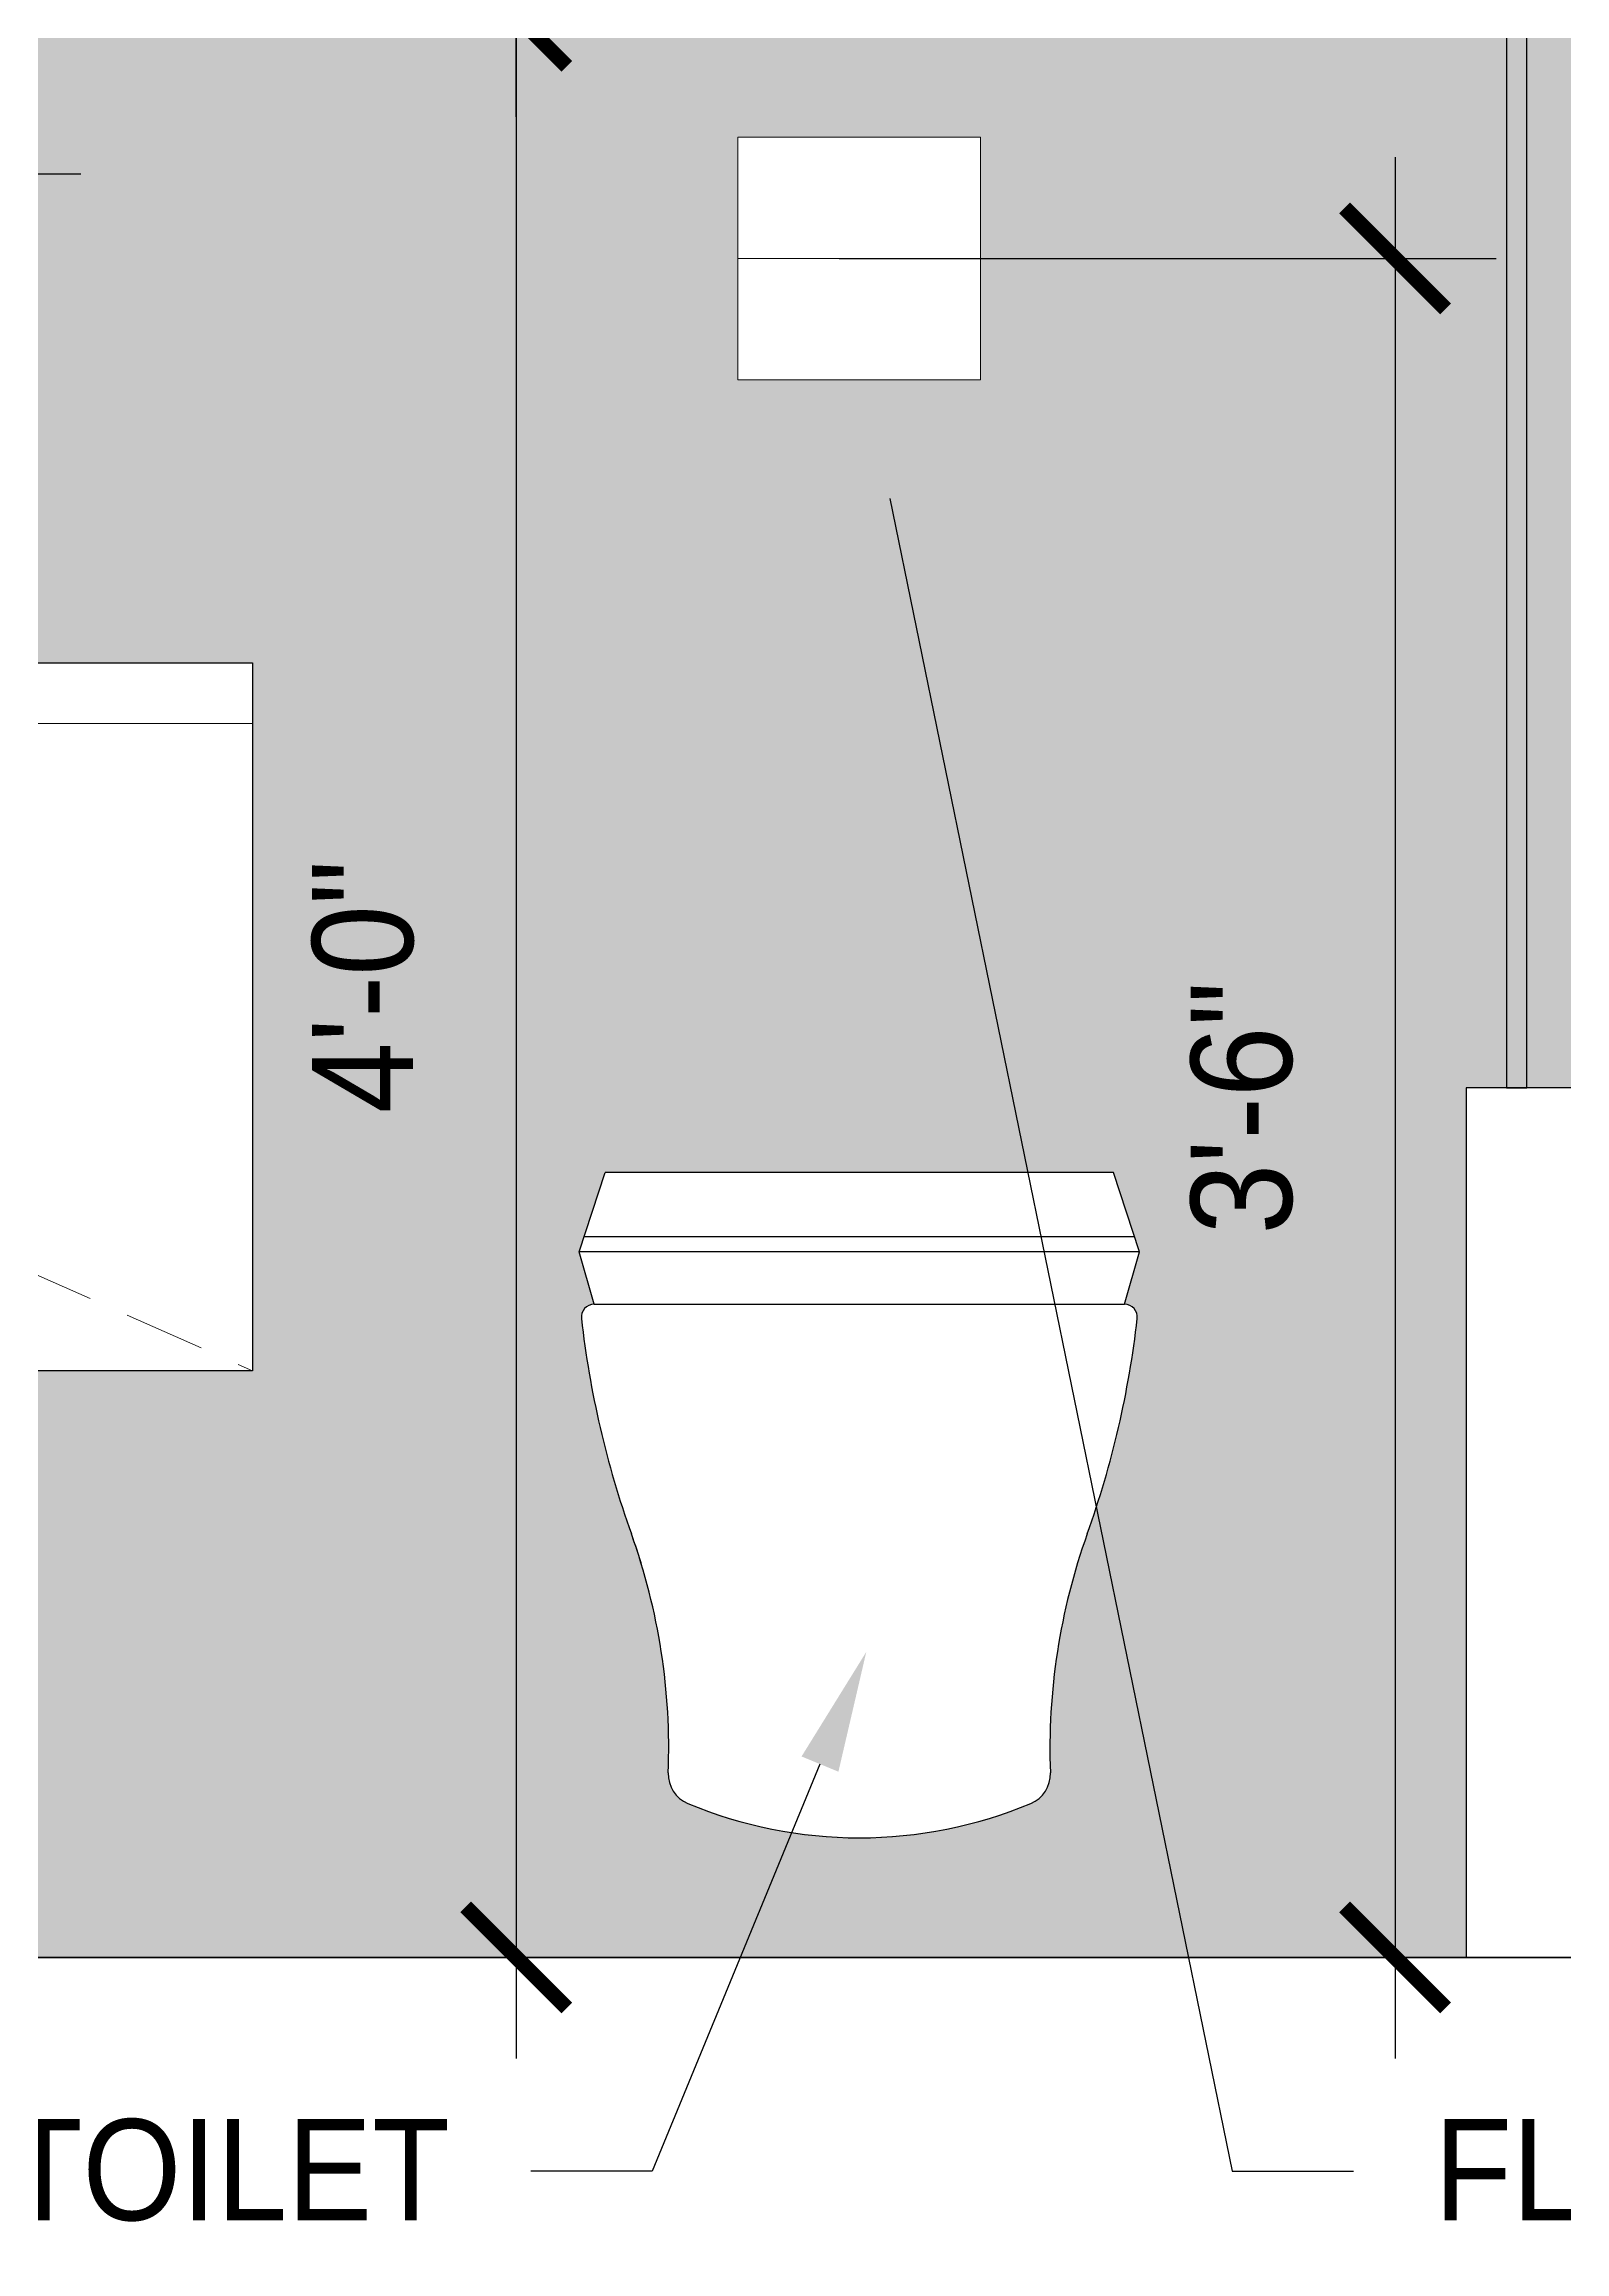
# Model space of a CAD drawing. Header units: inches. Extents: x -3027 to 6920, y -6604 to 320.
# Drawn here: x 865.8 to 903.4, y -4807.3 to -4752.7 of the extents above; entities that cross this region are included whole.
import ezdxf
from ezdxf import colors
from ezdxf.entities.mleader import LeaderData, LeaderLine
from ezdxf.math import Vec2, Vec3

# ---------------------------------------------------------------- set-up
doc = ezdxf.new("R2010")
doc.units = ezdxf.units.IN
doc.header["$LTSCALE"] = 4
doc.header["$MEASUREMENT"] = 0
doc.header["$PDMODE"] = 35
doc.header["$PDSIZE"] = -5
doc.linetypes.add('DASHED', pattern=[0.75, 0.5, -0.25])
doc.layers.get('0').update_dxf_attribs({"linetype": 'CONTINUOUS'})
doc.layers.get('Defpoints').update_dxf_attribs({"linetype": 'CONTINUOUS'})
for name, color, linetype, lineweight in [('A-ELEV-2', 5, 'CONTINUOUS', 25), ('A-ELEV-3', 8, 'CONTINUOUS', 15), ('A-ELEV-BYND', 9, 'DASHED', 9), ('A-ELEV-CUT', 3, 'CONTINUOUS', 50), ('A-EQPM-FIXD', 5, 'CONTINUOUS', 25), ('A-NOTE-DIM', 8, 'CONTINUOUS', 15), ('A-NOTE-REF', 8, 'CONTINUOUS', 15), ('A-RCP-HTCH', 9, 'CONTINUOUS', 9)]:
    doc.layers.add(name, color=color, linetype=linetype, lineweight=lineweight)
doc.styles.add('ANNOT-SM', font='swisse.ttf', dxfattribs={"width": 0.9, "height": 0.078125})
doc.dimstyles.new('DIM-ANNOT', dxfattribs={"dimtxt": 0.078125, "dimasz": 0.078125, "dimexe": 0.078125, "dimexo": 0.078125, "dimgap": 0.078125, "dimtad": 1, "dimzin": 11, "dimdsep": 46, "dimlunit": 4, "dimtxsty": 'ANNOT-SM', "dimblk1": 'ARCHTICK', "dimblk2": 'ARCHTICK', "dimsah": 1, "dimcen": 0, "dimdle": 0.078125, "dimclrd": 8, "dimclre": 8, "dimclrt": 8, "dimadec": 0, "dimazin": 0, "dimtfac": 4, "dimtofl": 0, "dimtmove": 2, "dimatfit": 3, "dimfxl": 1, "dimfrac": 2, "dimtzin": 0, "dimarcsym": 0})

# ---------------------------------------------------------------- blocks, each defined once
blk = doc.blocks.new('toto aquia wall hung dual flush elev front')
at = {"layer": 'A-EQPM-FIXD', "linetype": 'Continuous'}
for p, q in [((-6.928113629303652, 17.4394301456993), (-6.283827400395239, 19.4006968522722)), ((6.283827075714953, 19.4006968522722), (-6.283827400395239, 19.4006968522722)), ((6.928113304623139, 17.4394301456993), (6.283827075714953, 19.4006968522722)), ((-6.803630128156783, 17.8183694049327), (6.803629803476497, 17.81836940493269)), ((-6.557762332370885, 16.14567000000001), (-6.928113629303652, 17.4394301456993)), ((6.928113304623139, 17.4394301456993), (-6.928113629303652, 17.4394301456993)), ((6.557762007690371, 16.14567000000001), (6.928113304623139, 17.4394301456993)), ((-6.557762332371112, 16.14567), (6.557762007690599, 16.14567))]:
    blk.add_line(p, q, dxfattribs=at)
for centre, radius, start, end in [((-6.557762332371112, 15.83071314449075), 0.3149568555092603, 90, 186.419354630426), ((6.557762007690599, 15.83071314449075), 0.3149568555092603, 353.580645369574, 90), ((16.60291614202606, 18.43652194086457), 23.62176416319608, 186.419354630426, 199.7092084548749), ((-16.60291646670612, 18.43652194086457), 23.62176416319608, 340.2907915451248, 353.580645369574), ((-20.4602757367179, 5.159257227678097), 15.74784277546408, 357.8247193376396, 19.70920845487487), ((-20.46027573671358, 5.159257227679518), 15.74784277545948, 16.56755014529679, 19.70920845487487), ((20.46027541203784, 5.159257227678097), 15.74784277546408, 160.2907915451247, 182.1752806623604), ((-3.936956357305235, 4.531634446911667), 0.7873921387731954, 177.8247193376396, 247.3801528102162), ((3.936956032625176, 4.531634446911667), 0.7873921387731954, 292.6198471897838, 2.175280662360428), ((0, 13.98033795319947), 11.02348628200289, 247.3801528102162, 270), ((-3.246800588385668e-07, 13.98033795319947), 11.02348628200289, 270, 292.6198471897838)]:
    blk.add_arc(centre, radius, start, end, dxfattribs=at)
blk = doc.blocks.new('_ARCHTICK')
at = {"color": 0, "linetype": 'ByBlock', "const_width": 0.15}
blk.add_lwpolyline([(-0.5, -0.5), (0.5, 0.5)], dxfattribs=at)
blk = doc.blocks.new('*D175')
at = {"layer": 'A-NOTE-DIM', "color": 8, "lineweight": -2, "transparency": 16777216}
for p, q in [((864.249452237558, -4753.40880860216), (864.249452237558, -4802.5)), ((858.7677196699867, -4755.90880860216), (866.749452237558, -4755.90880860216)), ((858.7677196699867, -4800), (866.749452237558, -4800))]:
    blk.add_line(p, q, dxfattribs=at)
at = {"layer": 'Defpoints', "color": 0, "transparency": 16777216}
for p in [(856.2677196699867, -4755.90880860216, 0.0065102359340089), (856.2677196699867, -4800), (864.249452237558, -4800)]:
    blk.add_point(p, dxfattribs=at)
at = {"layer": 'A-NOTE-DIM', "color": 8, "lineweight": -2, "transparency": 16777216, "xscale": 2.5, "yscale": 2.5, "zscale": 2.5}
for p, rotation in [((864.249452237558, -4755.90880860216), 90), ((864.249452237558, -4800), 270)]:
    blk.add_blockref('_ARCHTICK', p, dxfattribs=dict(at, rotation=rotation))
at = {"layer": 'A-NOTE-DIM', "color": 8, "transparency": 16777216, "insert": (860.4664907771124, -4777.95440430108), "char_height": 2.5, "attachment_point": 5, "rotation": 90, "style": 'ANNOT-SM'}
blk.add_mtext('3\'-8" ', dxfattribs=at)
blk = doc.blocks.new('*D176')
at = {"layer": 'A-NOTE-DIM', "color": 8, "lineweight": -2, "transparency": 16777216}
for p, q in [((877.5184232188128, -4749.5), (877.5184232188128, -4802.5)), ((873.5002000000002, -4752), (880.0184232188128, -4752)), ((873.5002000000002, -4800), (880.0184232188128, -4800))]:
    blk.add_line(p, q, dxfattribs=at)
at = {"layer": 'Defpoints', "color": 0, "transparency": 16777216}
for p in [(871.0002000000002, -4752), (871.0002000000002, -4800), (877.5184232188128, -4800)]:
    blk.add_point(p, dxfattribs=at)
at = {"layer": 'A-NOTE-DIM', "color": 8, "lineweight": -2, "transparency": 16777216, "xscale": 2.5, "yscale": 2.5, "zscale": 2.5}
for p, rotation in [((877.5184232188128, -4752), 90), ((877.5184232188128, -4800), 270)]:
    blk.add_blockref('_ARCHTICK', p, dxfattribs=dict(at, rotation=rotation))
at = {"layer": 'A-NOTE-DIM', "color": 8, "transparency": 16777216, "insert": (873.7354617583673, -4776), "char_height": 2.5, "attachment_point": 5, "rotation": 90, "style": 'ANNOT-SM'}
blk.add_mtext('4\'-0" ', dxfattribs=at)
blk = doc.blocks.new('*D177')
at = {"layer": 'A-NOTE-DIM', "color": 8, "lineweight": -2, "transparency": 16777216}
for p, q in [((877.5184232188128, -4754.5), (877.5184232188128, -4689.5)), ((873.5002000000002, -4692), (880.0184232188128, -4692)), ((873.5002000000002, -4752), (880.0184232188128, -4752))]:
    blk.add_line(p, q, dxfattribs=at)
at = {"layer": 'Defpoints', "color": 0, "transparency": 16777216}
for p in [(871.0002000000002, -4692), (877.5184232188128, -4692), (871.0002000000002, -4752)]:
    blk.add_point(p, dxfattribs=at)
at = {"layer": 'A-NOTE-DIM', "color": 8, "lineweight": -2, "transparency": 16777216, "xscale": 2.5, "yscale": 2.5, "zscale": 2.5}
for p, rotation in [((877.5184232188128, -4692), 90), ((877.5184232188128, -4752), 270)]:
    blk.add_blockref('_ARCHTICK', p, dxfattribs=dict(at, rotation=rotation))
at = {"layer": 'A-NOTE-DIM', "color": 8, "transparency": 16777216, "insert": (873.7354617583673, -4722), "char_height": 2.5, "attachment_point": 5, "rotation": 90, "style": 'ANNOT-SM'}
blk.add_mtext('5\'-0" ', dxfattribs=at)
blk = doc.blocks.new('*D181')
at = {"layer": 'A-NOTE-DIM', "color": 8, "lineweight": -2, "transparency": 16777216}
for p, q in [((899.2464618137108, -4755.500000000001), (899.2464618137108, -4802.500000000001)), ((885.5001998376598, -4758.000000000001), (901.7464618137108, -4758.000000000001)), ((885.5001998376598, -4800.000000000001), (901.7464618137108, -4800.000000000001))]:
    blk.add_line(p, q, dxfattribs=at)
at = {"layer": 'Defpoints', "color": 0, "transparency": 16777216}
for p in [(883.0001998376598, -4758.000000000001), (883.0001998376598, -4800.000000000001), (899.2464618137108, -4800.000000000001)]:
    blk.add_point(p, dxfattribs=at)
at = {"layer": 'A-NOTE-DIM', "color": 8, "lineweight": -2, "transparency": 16777216, "xscale": 2.5, "yscale": 2.5, "zscale": 2.5}
for p, rotation in [((899.2464618137108, -4758.000000000001), 90), ((899.2464618137108, -4800.000000000001), 270)]:
    blk.add_blockref('_ARCHTICK', p, dxfattribs=dict(at, rotation=rotation))
at = {"layer": 'A-NOTE-DIM', "color": 8, "transparency": 16777216, "insert": (895.4618100219602, -4779.000000000001), "char_height": 2.5, "attachment_point": 5, "rotation": 90, "style": 'ANNOT-SM'}
blk.add_mtext('3\'-6" ', dxfattribs=at)

msp = doc.modelspace()

# ---------------------------------------------------------------- hatches: boundary and pattern name
at = {"layer": 'A-RCP-HTCH'}
h = msp.add_hatch(dxfattribs=at)
h.set_pattern_fill('HONEY', color=256, scale=10)
h.set_pattern_definition([(0, (0, 0.01244027823395299), (1.875, 1.082531754730548), [1.25, -2.5]), (120, (0, 0.01244027823395299), (-1.875, 1.082531754730549), [1.249999999999997, -2.499999999999995]), (59.99999999999999, (0, 0.01244027823395299), (4.163336342344337e-16, 2.165063509461097), [-2.5, 1.25])])
edge = h.paths.add_edge_path(flags=16)
edge.add_line((892.2840270757149, -4780.586862869493), (892.9283133046231, -4782.548129576066))
edge.add_line((892.9283133046231, -4782.548129576066), (892.5579620076904, -4783.841889721766))
edge.add_arc((892.5579620076909, -4784.156846577275), 0.3149568555090809, -6.419354630460987, 90.00000000008282, ccw=False)
edge.add_arc((869.3972835332941, -4781.551037780903), 23.62176416319571, 340.29079154516853, 353.5806453695801, ccw=False)
edge.add_arc((906.4604754120396, -4794.828302494088), 15.74784277546581, 160.2907915451642, 182.175280662375)
edge.add_arc((889.9371560326251, -4795.455925274854), 0.7873921387733444, -67.38015281029561, 2.1752806623781, ccw=False)
edge.add_arc((886.0001996753207, -4786.007221768567), 11.02348628200249, 269.9999999999959, 292.6198471896571, ccw=False)
edge.add_arc((886.0001999999996, -4786.007221768567), 11.02348628200253, 247.3801528103429, 269.99999831244156, ccw=False)
edge.add_arc((882.0632436426947, -4795.455925274854), 0.7873921387731686, 177.8247193376212, 247.38015281032608, ccw=False)
edge.add_arc((865.5399242632801, -4794.828302494087), 15.74784277546609, 357.8247193376218, 379.7092084548319)
edge.add_arc((902.6031161420257, -4781.551037780899), 23.62176416319654, 186.4193546304307, 199.7092084548424, ccw=False)
edge.add_arc((879.4424376676286, -4784.156846577275), 0.3149568555091171, 89.99999999991718, 186.4193546304587, ccw=False)
edge.add_line((879.4424376676291, -4783.841889721766), (879.0720863706963, -4782.548129576066))
edge.add_line((879.0720863706963, -4782.548129576066), (879.7163725996047, -4780.586862869493))
edge.add_line((879.7163725996047, -4780.586862869493), (892.2840270757149, -4780.586862869493))
edge = h.paths.add_edge_path(flags=16)
edge.add_arc((919.0002, -4774.487559721764), 1.25, 0, 360)
h.paths.add_polyline_path([(815.6851907926739, -4758.686150864526), (815.6788268316432, -4758.692514825557), (815.6777661714714, -4758.691454165385), (815.6841301325021, -4758.685090204354)], flags=16)
h.paths.add_polyline_path([(815.6837765791115, -4758.689922100692), (815.6800053429452, -4758.693693336859), (815.6789446827734, -4758.692632676687), (815.6827159189397, -4758.688861440521)], flags=16)
h.paths.add_polyline_path([(815.6858978994551, -4758.690157802953), (815.6811838542471, -4758.694871848161), (815.6801231940753, -4758.693811187989), (815.6848372392833, -4758.689097142781)], flags=16)
h.paths.add_polyline_path([(815.6856621971947, -4758.692750527817), (815.6823623655491, -4758.696050359463), (815.6813017053773, -4758.694989699291), (815.6846015370229, -4758.691689867645)], flags=16)
h.paths.add_polyline_path([(847.6852189716171, -4758.686150864526), (847.6788550105864, -4758.692514825557), (847.6777943504146, -4758.691454165385), (847.6841583114453, -4758.685090204354)], flags=16)
h.paths.add_polyline_path([(847.6838047580547, -4758.689922100692), (847.6800335218884, -4758.693693336859), (847.6789728617166, -4758.692632676687), (847.682744097883, -4758.688861440521)], flags=16)
h.paths.add_polyline_path([(847.6859260783983, -4758.690157802953), (847.6812120331904, -4758.694871848161), (847.6801513730186, -4758.693811187989), (847.6848654182265, -4758.689097142781)], flags=16)
h.paths.add_polyline_path([(847.6856903761379, -4758.692750527817), (847.6823905444924, -4758.696050359463), (847.6813298843206, -4758.694989699291), (847.6846297159661, -4758.691689867645)], flags=16)
h.paths.add_polyline_path([(937.0002, -4746.487559721766), (871.0002000000001, -4746.487559721766), (871.0002000000002, -4752), (802.0002, -4752), (802.0002, -4746.5), (799.0002, -4746.5), (799.0002, -4768), (842.7502000000002, -4768), (842.7502000000002, -4762), (861.7502000000002, -4762), (861.7502000000002, -4768), (871.0002000000002, -4768), (871.0002000000003, -4785.5), (799.0002000000002, -4785.5), (799.0002, -4799.987559721766), (901.0002000000002, -4799.987559721766), (901.0002000000002, -4778.487559721767), (937.0002, -4778.487559721767)])
h.paths.add_polyline_path([(883.0001998376598, -4755.000000000001), (889.0001998376598, -4755), (889.0001998376597, -4761.000000000001), (883.0001998376598, -4761.000000000001)], flags=16)

# ---------------------------------------------------------------- linework, layer by layer
at = {"layer": 'A-ELEV-2'}
for points in [[(902.0002000000002, -4778.500000000001), (902.5002000000002, -4778.500000000001), (902.5001999999997, -4692), (902.0001999999997, -4692), (902.0001999999997, -4778.500000000001)], [(799.0002, -4768), (871.0002000000002, -4768), (871.0002000000002, -4785.5), (799.0002, -4785.5)], [(937.0002000000002, -4778.500000000001), (901.0002000000002, -4778.500000000001), (901.0002000000002, -4800.000000000001)]]:
    msp.add_lwpolyline(points, dxfattribs=at)
at = {"layer": 'A-ELEV-3'}
for p, q in [((889.0001998376598, -4758.000000000001), (883.0001998376598, -4758.000000000001)), ((871.0002000000002, -4769.5), (799.0002000000002, -4769.5))]:
    msp.add_line(p, q, dxfattribs=at)
msp.add_lwpolyline([(883.0001998376598, -4761.000000000001), (889.0001998376598, -4761.000000000001), (889.0001998376598, -4755.000000000001), (883.0001998376598, -4755.000000000001)], close=True, dxfattribs=at)
at = {"layer": 'A-ELEV-BYND'}
msp.add_line((835.0002000000002, -4769.5), (871.0002000000002, -4785.5), dxfattribs=at)
at = {"layer": 'A-ELEV-CUT'}
msp.add_lwpolyline([(958.5002, -4656), (937.0002, -4670), (937.0002, -4800), (799.0002, -4800), (799.0002, -4656), (918.5002, -4656)], dxfattribs=at)

# ---------------------------------------------------------------- block references
msp.add_blockref('toto aquia wall hung dual flush elev front', (886.0002, -4800))

# ---------------------------------------------------------------- dimensions: what is measured, and where the dimension line sits
at = {"layer": 'A-NOTE-DIM'}
for base, p1, p2, picture, middle in [((877.5184232188128, -4692), (871.0002000000002, -4752), (871.0002000000002, -4692), '*D177', (873.7354617583673, -4722)), ((877.5184232188128, -4800), (871.0002000000002, -4752), (871.0002000000002, -4800), '*D176', (873.7354617583673, -4776)), ((864.249452237558, -4800), (856.2677196699867, -4755.90880860216, 0.0065102359340089), (856.2677196699867, -4800), '*D175', (860.4664907771124, -4777.95440430108)), ((899.2464618137108, -4800.000000000001), (883.0001998376598, -4758.000000000001), (883.0001998376598, -4800.000000000001), '*D181', (895.4618100219602, -4779.000000000001))]:
    dim = msp.add_linear_dim(base=base, p1=p1, p2=p2, angle=90, dimstyle='DIM-ANNOT', override={"dimpost": ' '}, dxfattribs=at)
    dim.commit()
    dim.dimension.update_dxf_attribs({"geometry": picture, "text_midpoint": middle})

# ---------------------------------------------------------------- leaders
at = {"layer": 'A-NOTE-REF'}
ml = msp.add_multileader_mtext('Standard', dxfattribs=at)
ml.set_content('FLUSH VALVE', color=256, style='ANNOT-SM')
ml.set_leader_properties()
ml.build(insert=Vec2(0, 0))
ml.multileader.update_dxf_attribs({"dogleg_length": 0.09375, "arrow_head_size": 3, "scale": 32})
ctx = ml.context
ctx.base_point, ctx.scale, ctx.char_height, ctx.arrow_head_size, ctx.plane_origin = Vec3(898.2180524892408, -4805.279626274903), 32, 2.5, 3, Vec3(881.0968987391677, -4840.433858187002)
notes = []
notes.append((ctx, [(1, (1, 1, 0), (895.2180524892408, -4805.279626274903), (1, 0), 3, [(0, [(886.1532359720574, -4761.000000000001)], 0, [])])]))
ctx.mtext.insert, ctx.mtext.width, ctx.mtext.flow_direction = Vec3(900.2180524892408, -4803.996664814457), 25.84397403710682, 5
ml = msp.add_multileader_mtext('Standard', dxfattribs=at)
ml.set_content('WALL HUNG TOILET', color=256, style='ANNOT-SM')
ml.set_leader_properties()
ml.build(insert=Vec2(0, 0))
ml.multileader.update_dxf_attribs({"dogleg_length": 0.09375, "arrow_head_size": 3, "scale": 32})
ctx = ml.context
ctx.base_point, ctx.scale, ctx.char_height, ctx.arrow_head_size, ctx.plane_origin = Vec3(852.7986270722882, -4805.279626274903), 32, 2.5, 3, Vec3(887.2998919810102, -4515.029626274903)
ctx.text_align_type = 2
notes.append((ctx, [(0, (1, 1, 0), (880.8746919810103, -4805.279626274903), (-1, 0), 3, [(0, [(886.1723346617598, -4792.447315267279)], 0, [])])]))
ctx.mtext.insert, ctx.mtext.width, ctx.mtext.alignment, ctx.mtext.flow_direction = Vec3(875.8746919810103, -4803.996664814457), 26.32657498897606, 3, 5
for ctx, leaders in notes:
    for number, flags, end, landing, length, lines in leaders:
        leader = LeaderData()
        leader.index, (leader.has_last_leader_line, leader.has_dogleg_vector, leader.attachment_direction) = number, flags
        leader.last_leader_point, leader.dogleg_vector, leader.dogleg_length = Vec3(end), Vec3(landing), length
        for number, points, colour, breaks in lines:
            line = LeaderLine()
            line.index, line.vertices, line.color, line.breaks = number, Vec3.list(points), colors.encode_raw_color(colour), breaks
            leader.lines.append(line)
        ctx.leaders.append(leader)

doc.saveas('drawing.dxf')
